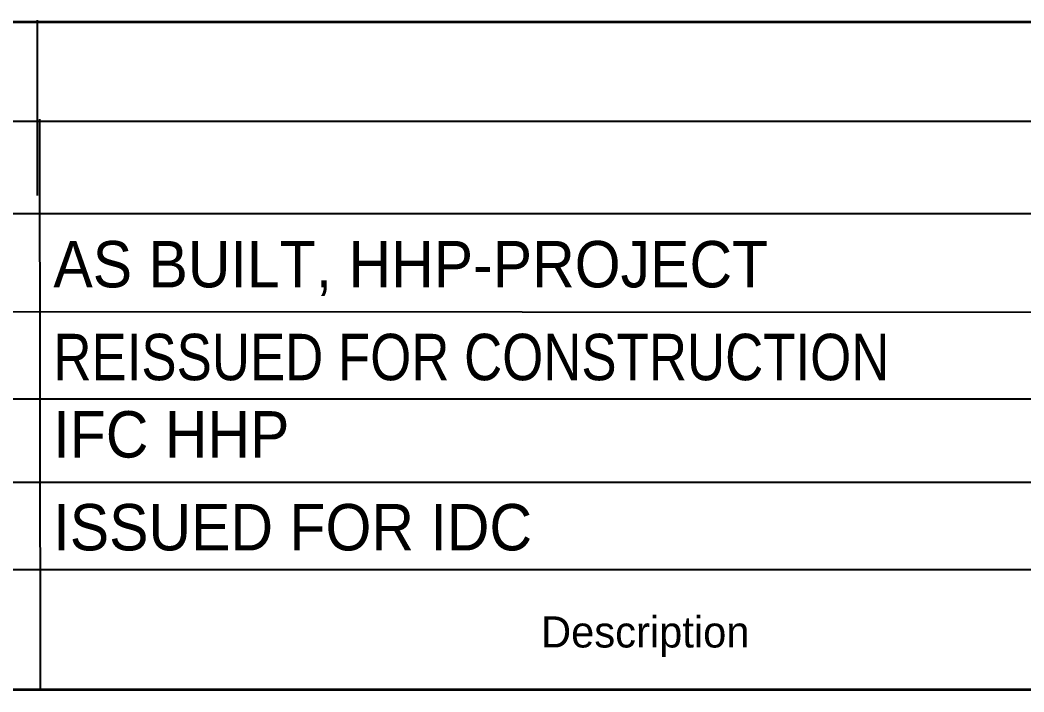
# Model space of a CAD drawing. Header units: millimetres. Extents: x 0 to 841, y 0 to 594.
# Drawn here: x 682.8 to 747.7, y 120.4 to 163.8 of the extents above; entities that cross this region are included whole.
import ezdxf

# ---------------------------------------------------------------- set-up
doc = ezdxf.new("R2010")
doc.units = ezdxf.units.MM
doc.header["$LTSCALE"] = 0.8
doc.layers.add('1', color=7, linetype='Continuous', lineweight=13)
doc.layers.add('2', color=7, linetype='Continuous')

msp = doc.modelspace()

# ---------------------------------------------------------------- linework, layer by layer
at = {"layer": '1', "lineweight": 25}
for p, q in [((683.9764, 152.4409), (683.9764, 163.7795)), ((648.7402, 157.2441), (829.0551, 157.2441)), ((684.1055, 157.363), (684.1425, 120.4685)), ((648.8252, 151.274), (829.2693, 151.274)), ((648.8268, 144.9488), (829.2677, 144.852)), ((648.8276, 139.2898), (829.2701, 139.285)), ((648.8173, 133.9165), (829.2748, 133.9165)), ((648.8173, 128.2575), (829.2748, 128.2575))]:
    msp.add_line(p, q, dxfattribs=at)
at = {"layer": '1', "lineweight": 35}
msp.add_line((829.2567, 120.4906), (648.8079, 120.4748), dxfattribs=at)
msp.add_lwpolyline([(648.7795, 84.0008), (648.8378, 163.6693), (829.263, 163.6693)], dxfattribs=at)

# ---------------------------------------------------------------- texts
at = {"layer": '1'}
msp.add_text('Description', height=2.013, dxfattribs=at).set_placement((716.4953, 123.2244))
at = {"layer": '2'}
for s, width, p in [('AS BUILT, HHP-PROJECT', 0.95, (685, 146.5)), ('REISSUED FOR CONSTRUCTION', 0.85, (685, 140.5)), ('IFC HHP', 0.95, (685, 135.5)), ('ISSUED FOR IDC', 0.95, (685, 129.5))]:
    msp.add_text(s, height=3, dxfattribs=dict(at, width=width)).set_placement(p)

doc.saveas('drawing.dxf')
